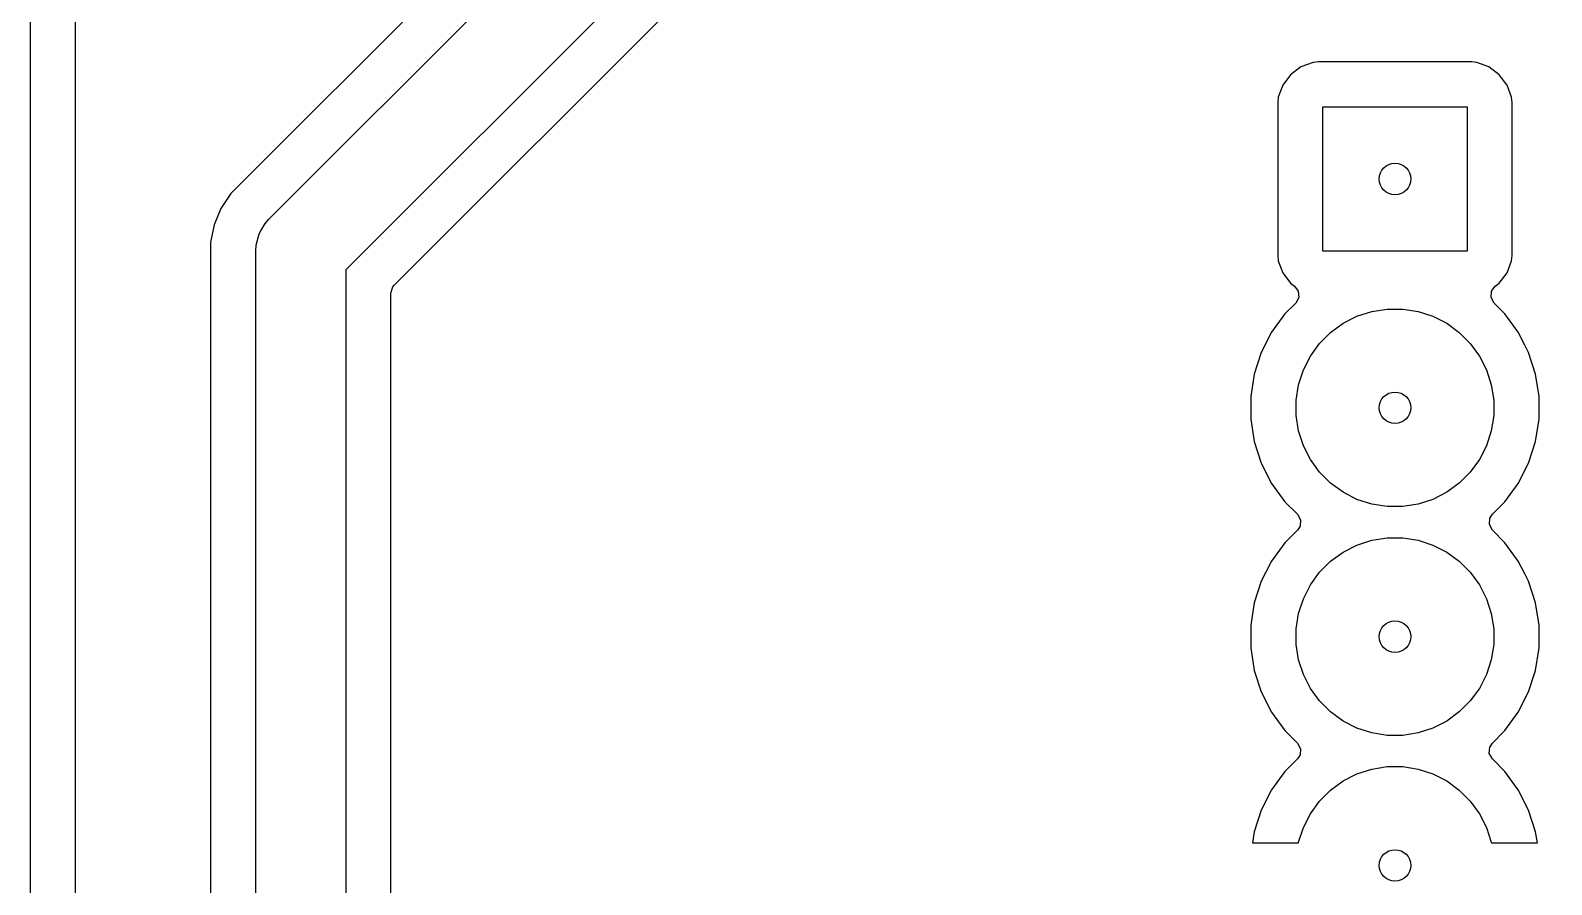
# Model space of a CAD drawing. Extents: x 130 to 194, y -123.2 to -60.
# Drawn here: x 130 to 146.88, y -83.78 to -74.3 of the extents above; entities that cross this region are included whole.
import ezdxf

# ---------------------------------------------------------------- set-up
doc = ezdxf.new("R2010")
doc.units = 0
doc.layers.add('BLACK', color=7, linetype='CONTINUOUS')

msp = doc.modelspace()

# ---------------------------------------------------------------- linework, layer by layer
at = {"layer": 'BLACK', "linetype": 'CONTINUOUS'}
for p, q in [((130, -123.25), (130, -60)), ((130.5005, -76.651456), (130.5005, -60.6245)), ((145.722858, -62.612221), (132.362221, -75.972858)), ((132.646447, -76.396447), (146.146447, -62.896447)), ((146.707106, -63.75), (133.5, -76.957106)), ((134.036819, -77.128101), (146.878101, -64.286819)), ((144.097664, -74.706206), (143.982455, -74.792452)), ((144.097671, -74.706202), (144.097664, -74.706206)), ((144.232516, -74.655908), (144.097671, -74.706202)), ((144.292123, -74.649501), (144.232516, -74.655908)), ((144.292129, -74.6495), (144.292123, -74.649501)), ((145.987864, -74.6495), (144.292129, -74.6495)), ((145.987873, -74.6495), (145.987864, -74.6495)), ((145.987881, -74.6495), (145.987873, -74.6495)), ((145.987883, -74.649501), (145.987881, -74.6495)), ((146.047483, -74.655908), (145.987883, -74.649501)), ((146.182328, -74.706202), (146.047482, -74.655908)), ((146.047482, -74.655908), (146.047483, -74.655908)), ((146.182335, -74.706206), (146.182328, -74.706202)), ((146.297544, -74.792452), (146.182335, -74.706206)), ((143.896202, -74.907671), (143.845908, -75.042517)), ((143.896206, -74.907664), (143.896202, -74.907671)), ((143.982452, -74.792455), (143.896206, -74.907664)), ((143.982455, -74.792452), (143.982452, -74.792455)), ((146.297547, -74.792455), (146.297544, -74.792452)), ((146.383793, -74.907664), (146.297547, -74.792455)), ((146.383795, -74.907668), (146.383793, -74.907664)), ((146.383796, -74.907669), (146.383795, -74.907668)), ((146.434091, -75.042517), (146.383796, -74.907669)), ((143.839501, -75.102123), (143.8395, -75.102135)), ((143.8395, -75.102135), (143.8395, -76.79787)), ((143.845908, -75.042517), (143.839501, -75.102116)), ((143.839501, -75.102116), (143.839501, -75.102123)), ((146.440499, -75.102128), (146.434091, -75.042517)), ((146.4405, -76.797873), (146.440499, -75.102128)), ((144.34, -76.75), (144.34, -75.15)), ((144.34, -75.15), (145.94, -75.15)), ((145.94, -75.15), (145.94, -76.75)), ((132.222859, -76.112219), (132.113371, -76.276079)), ((132.292538, -76.04254), (132.222859, -76.112219)), ((132.362218, -75.972861), (132.292538, -76.04254)), ((132.362221, -75.972858), (132.362218, -75.972861)), ((132.113364, -76.276092), (132.03795, -76.45816)), ((132.113371, -76.276079), (132.113364, -76.276092)), ((132.557638, -76.524748), (132.603323, -76.445619)), ((132.603323, -76.445619), (132.603338, -76.445603)), ((132.603338, -76.445603), (132.646447, -76.396447)), ((132.037947, -76.45817), (131.9995, -76.651456)), ((132.03795, -76.45816), (132.037947, -76.45817)), ((132.504277, -76.684737), (132.53806, -76.558658)), ((132.53806, -76.558658), (132.557638, -76.524748)), ((130.5005, -122.6255), (130.5005, -76.651456)), ((131.9995, -76.651456), (131.9995, -90.848544)), ((132.5, -76.75), (132.504277, -76.684752)), ((132.5, -90.75), (132.5, -76.75)), ((132.504277, -76.684752), (132.504277, -76.684737)), ((145.94, -76.75), (144.34, -76.75)), ((133.5, -76.957106), (133.5, -90.542893)), ((143.8395, -76.79787), (143.839501, -76.797876)), ((143.839501, -76.797876), (143.845908, -76.857483)), ((143.845908, -76.857483), (143.896202, -76.992328)), ((146.383796, -76.992331), (146.434091, -76.857483)), ((146.434091, -76.857483), (146.4405, -76.797873)), ((134.020185, -77.148743), (134.036819, -77.128101)), ((143.896202, -76.992328), (143.896206, -76.992335)), ((143.896206, -76.992335), (143.982452, -77.107544)), ((143.982452, -77.107544), (143.982453, -77.107544)), ((143.982453, -77.107544), (143.982454, -77.107546)), ((143.982454, -77.107546), (143.996221, -77.117852)), ((143.996221, -77.117852), (144.026051, -77.140183)), ((146.253947, -77.140183), (146.297546, -77.107546)), ((146.297546, -77.107546), (146.383796, -76.992331)), ((134.0005, -77.215782), (134.020185, -77.148743)), ((134.0005, -90.284217), (134.0005, -77.215782)), ((144.026051, -77.140183), (144.067921, -77.196117)), ((144.072905, -77.265809), (144.039421, -77.32713)), ((144.067921, -77.196117), (144.072905, -77.265809)), ((146.207094, -77.265807), (146.212078, -77.196115)), ((146.240579, -77.32713), (146.207094, -77.265807)), ((146.212078, -77.196115), (146.253947, -77.140183)), ((143.9192, -77.447351), (143.771132, -77.651151)), ((144.039421, -77.32713), (143.9192, -77.447351)), ((144.719048, -77.473733), (144.88321, -77.420393)), ((144.88321, -77.420393), (145.053695, -77.393391)), ((145.053695, -77.393391), (145.226305, -77.393391)), ((145.226305, -77.393391), (145.39679, -77.420393)), ((145.39679, -77.420393), (145.560952, -77.473733)), ((146.360794, -77.447345), (146.240579, -77.32713)), ((146.360798, -77.44735), (146.360794, -77.447345)), ((146.361031, -77.447671), (146.360798, -77.44735)), ((146.50887, -77.651155), (146.361031, -77.447671)), ((144.425607, -77.653553), (144.565252, -77.552096)), ((144.565252, -77.552096), (144.719048, -77.473733)), ((145.560952, -77.473733), (145.714748, -77.552096)), ((145.714748, -77.552096), (145.854393, -77.653553)), ((143.771132, -77.651151), (143.65676, -77.875616)), ((144.202096, -77.915252), (144.303553, -77.775607)), ((144.303553, -77.775607), (144.425607, -77.653553)), ((145.854393, -77.653553), (145.976447, -77.775607)), ((145.976447, -77.775607), (146.077904, -77.915252)), ((146.581747, -77.794184), (146.50887, -77.651155)), ((146.623239, -77.875616), (146.581747, -77.794184)), ((143.65676, -77.875616), (143.57891, -78.115214)), ((144.123733, -78.069048), (144.202096, -77.915252)), ((146.077904, -77.915252), (146.156267, -78.069048)), ((146.623239, -77.875618), (146.623239, -77.875616)), ((146.623241, -77.875621), (146.623239, -77.875618)), ((146.70109, -78.115215), (146.623241, -77.875621)), ((143.57891, -78.115214), (143.5395, -78.364038)), ((144.070393, -78.23321), (144.123733, -78.069048)), ((146.156267, -78.069048), (146.209607, -78.23321)), ((146.7405, -78.364038), (146.70109, -78.115215)), ((144.043391, -78.403695), (144.070393, -78.23321)), ((146.209607, -78.23321), (146.236609, -78.403695)), ((143.5395, -78.364038), (143.5395, -78.615961)), ((144.043391, -78.576305), (144.043391, -78.403695)), ((146.236609, -78.403695), (146.236609, -78.576305)), ((146.7405, -78.615962), (146.7405, -78.364038)), ((143.5395, -78.615961), (143.57891, -78.864785)), ((144.070393, -78.74679), (144.043391, -78.576305)), ((146.236609, -78.576305), (146.209607, -78.74679)), ((146.70109, -78.864785), (146.7405, -78.615962)), ((144.123733, -78.910952), (144.070393, -78.74679)), ((146.209607, -78.74679), (146.156267, -78.910952)), ((143.57891, -78.864785), (143.65676, -79.104383)), ((144.202096, -79.064748), (144.123733, -78.910952)), ((146.156267, -78.910952), (146.077904, -79.064748)), ((146.623241, -79.104379), (146.70109, -78.864785)), ((143.65676, -79.104383), (143.771132, -79.328848)), ((144.303553, -79.204393), (144.202096, -79.064748)), ((146.077904, -79.064748), (145.976447, -79.204393)), ((146.50887, -79.328845), (146.623241, -79.104379)), ((144.425607, -79.326447), (144.303553, -79.204393)), ((144.565252, -79.427904), (144.425607, -79.326447)), ((145.854393, -79.326447), (145.714748, -79.427904)), ((145.976447, -79.204393), (145.854393, -79.326447)), ((143.771132, -79.328848), (143.919201, -79.532649)), ((144.719048, -79.506267), (144.565252, -79.427904)), ((145.714748, -79.427904), (145.560952, -79.506267)), ((146.360793, -79.532656), (146.50887, -79.328845)), ((143.919201, -79.532649), (143.919205, -79.532654)), ((143.919205, -79.532654), (144.05887, -79.672319)), ((144.88321, -79.559607), (144.719048, -79.506267)), ((145.053695, -79.586609), (144.88321, -79.559607)), ((145.226305, -79.586609), (145.053695, -79.586609)), ((145.39679, -79.559607), (145.226305, -79.586609)), ((145.560952, -79.506267), (145.39679, -79.559607)), ((146.22113, -79.672319), (146.232319, -79.66113)), ((146.232319, -79.66113), (146.360793, -79.532656)), ((144.05887, -79.672319), (144.092355, -79.733642)), ((144.087371, -79.803334), (144.05887, -79.847681)), ((144.092355, -79.733642), (144.087371, -79.803334)), ((146.187645, -79.786358), (146.192629, -79.716666)), ((146.22113, -79.847681), (146.187645, -79.786358)), ((146.192629, -79.716666), (146.22113, -79.672319)), ((143.919201, -79.98735), (143.771132, -80.191151)), ((143.919205, -79.987345), (143.919201, -79.98735)), ((144.05887, -79.847681), (143.919205, -79.987345)), ((144.719048, -80.013733), (144.88321, -79.960393)), ((144.88321, -79.960393), (145.053695, -79.933391)), ((145.053695, -79.933391), (145.226305, -79.933391)), ((145.226305, -79.933391), (145.39679, -79.960393)), ((145.39679, -79.960393), (145.560952, -80.013733)), ((146.360794, -79.987345), (146.22113, -79.847681)), ((146.360798, -79.98735), (146.360794, -79.987345)), ((146.489952, -80.165117), (146.360798, -79.98735)), ((144.425607, -80.193553), (144.565252, -80.092096)), ((144.565252, -80.092096), (144.719048, -80.013733)), ((145.560952, -80.013733), (145.714748, -80.092096)), ((145.714748, -80.092096), (145.854393, -80.193553)), ((146.50887, -80.191155), (146.489952, -80.165117)), ((143.771132, -80.191151), (143.65676, -80.415616)), ((144.202096, -80.455252), (144.303553, -80.315607)), ((144.303553, -80.315607), (144.425607, -80.193553)), ((145.854393, -80.193553), (145.976447, -80.315607)), ((145.976447, -80.315607), (146.077904, -80.455252)), ((146.581747, -80.334184), (146.50887, -80.191155)), ((146.623239, -80.415616), (146.581747, -80.334184)), ((143.65676, -80.415616), (143.57891, -80.655214)), ((144.123733, -80.609048), (144.202096, -80.455252)), ((146.077904, -80.455252), (146.156267, -80.609048)), ((146.623239, -80.415618), (146.623239, -80.415616)), ((146.623241, -80.415621), (146.623239, -80.415618)), ((146.70109, -80.655215), (146.623241, -80.415621)), ((143.57891, -80.655214), (143.5395, -80.904038)), ((144.070393, -80.77321), (144.123733, -80.609048)), ((146.156267, -80.609048), (146.209607, -80.77321)), ((146.7405, -80.904038), (146.70109, -80.655215)), ((144.043391, -80.943695), (144.070393, -80.77321)), ((146.209607, -80.77321), (146.236609, -80.943695)), ((143.5395, -80.904038), (143.5395, -81.155961)), ((144.043391, -81.116305), (144.043391, -80.943695)), ((146.236609, -80.943695), (146.236609, -81.116305)), ((146.7405, -81.155962), (146.7405, -80.904038)), ((143.5395, -81.155961), (143.57891, -81.404785)), ((144.070393, -81.28679), (144.043391, -81.116305)), ((146.236609, -81.116305), (146.209607, -81.28679)), ((146.70109, -81.404785), (146.7405, -81.155962)), ((144.123733, -81.450952), (144.070393, -81.28679)), ((146.209607, -81.28679), (146.156267, -81.450952)), ((143.57891, -81.404785), (143.65676, -81.644383)), ((144.202096, -81.604748), (144.123733, -81.450952)), ((146.156267, -81.450952), (146.077904, -81.604748)), ((146.623241, -81.644379), (146.70109, -81.404785)), ((143.65676, -81.644383), (143.771132, -81.868848)), ((144.303553, -81.744393), (144.202096, -81.604748)), ((146.077904, -81.604748), (145.976447, -81.744393)), ((146.50887, -81.868845), (146.623241, -81.644379)), ((144.425607, -81.866447), (144.303553, -81.744393)), ((145.976447, -81.744393), (145.854393, -81.866447)), ((143.771132, -81.868848), (143.919201, -82.072649)), ((144.565252, -81.967904), (144.425607, -81.866447)), ((144.719048, -82.046267), (144.565252, -81.967904)), ((145.714748, -81.967904), (145.560952, -82.046267)), ((145.854393, -81.866447), (145.714748, -81.967904)), ((146.360793, -82.072656), (146.50887, -81.868845)), ((143.919201, -82.072649), (143.919205, -82.072654)), ((143.919205, -82.072654), (144.059223, -82.212672)), ((144.88321, -82.099607), (144.719048, -82.046267)), ((145.053695, -82.126609), (144.88321, -82.099607)), ((145.226305, -82.126609), (145.053695, -82.126609)), ((145.39679, -82.099607), (145.226305, -82.126609)), ((145.560952, -82.046267), (145.39679, -82.099607)), ((146.220772, -82.212676), (146.360793, -82.072656)), ((144.059223, -82.212672), (144.092708, -82.273995)), ((144.087724, -82.343687), (144.059224, -82.388034)), ((144.092708, -82.273995), (144.087724, -82.343687)), ((146.187291, -82.326711), (146.192275, -82.257019)), ((146.220776, -82.388034), (146.187291, -82.326711)), ((146.192275, -82.257019), (146.220772, -82.212676)), ((143.919587, -82.527671), (143.771557, -82.731416)), ((144.059224, -82.388034), (143.919587, -82.527671)), ((144.719048, -82.553733), (144.88321, -82.500393)), ((144.88321, -82.500393), (145.053695, -82.473391)), ((145.053695, -82.473391), (145.226305, -82.473391)), ((145.226305, -82.473391), (145.39679, -82.500393)), ((145.39679, -82.500393), (145.560952, -82.553733)), ((146.360409, -82.527667), (146.220776, -82.388034)), ((146.360409, -82.527668), (146.360409, -82.527667)), ((146.508442, -82.731416), (146.360409, -82.527668)), ((144.425607, -82.733553), (144.565252, -82.632096)), ((144.565252, -82.632096), (144.719048, -82.553733)), ((145.560952, -82.553733), (145.714748, -82.632096)), ((145.714748, -82.632096), (145.854393, -82.733553)), ((143.771557, -82.731416), (143.657219, -82.955815)), ((144.202096, -82.995252), (144.303553, -82.855607)), ((144.303553, -82.855607), (144.425607, -82.733553)), ((145.854393, -82.733553), (145.976447, -82.855607)), ((145.976447, -82.855607), (146.077904, -82.995252)), ((146.62278, -82.955815), (146.508442, -82.731416)), ((143.657219, -82.955815), (143.579397, -83.195328)), ((144.123733, -83.149048), (144.202096, -82.995252)), ((146.077904, -82.995252), (146.156267, -83.149048)), ((146.700602, -83.195328), (146.62278, -82.955815)), ((143.579397, -83.195331), (143.559652, -83.32)), ((143.579397, -83.195328), (143.579397, -83.195331)), ((144.070393, -83.31321), (144.123733, -83.149048)), ((146.156267, -83.149048), (146.209607, -83.31321)), ((146.700602, -83.195331), (146.700602, -83.195328)), ((146.720348, -83.32), (146.700602, -83.195331)), ((143.559652, -83.32), (144.069318, -83.32)), ((144.069318, -83.32), (144.070393, -83.31321)), ((146.209607, -83.31321), (146.210682, -83.32)), ((146.210682, -83.32), (146.720348, -83.32))]:
    msp.add_line(p, q, dxfattribs=at)
at = {"layer": 'BLACK'}
for centre in [(145.14, -75.95), (145.14, -78.49), (145.14, -81.03), (145.14, -83.57)]:
    msp.add_circle(centre, 0.175, dxfattribs=at)
at = {"layer": 'WHITE'}
for centre in [(145.14, -75.95), (145.14, -78.49), (145.14, -81.03), (145.14, -83.57)]:
    msp.add_circle(centre, 0.175, dxfattribs=at)

doc.saveas('drawing.dxf')
